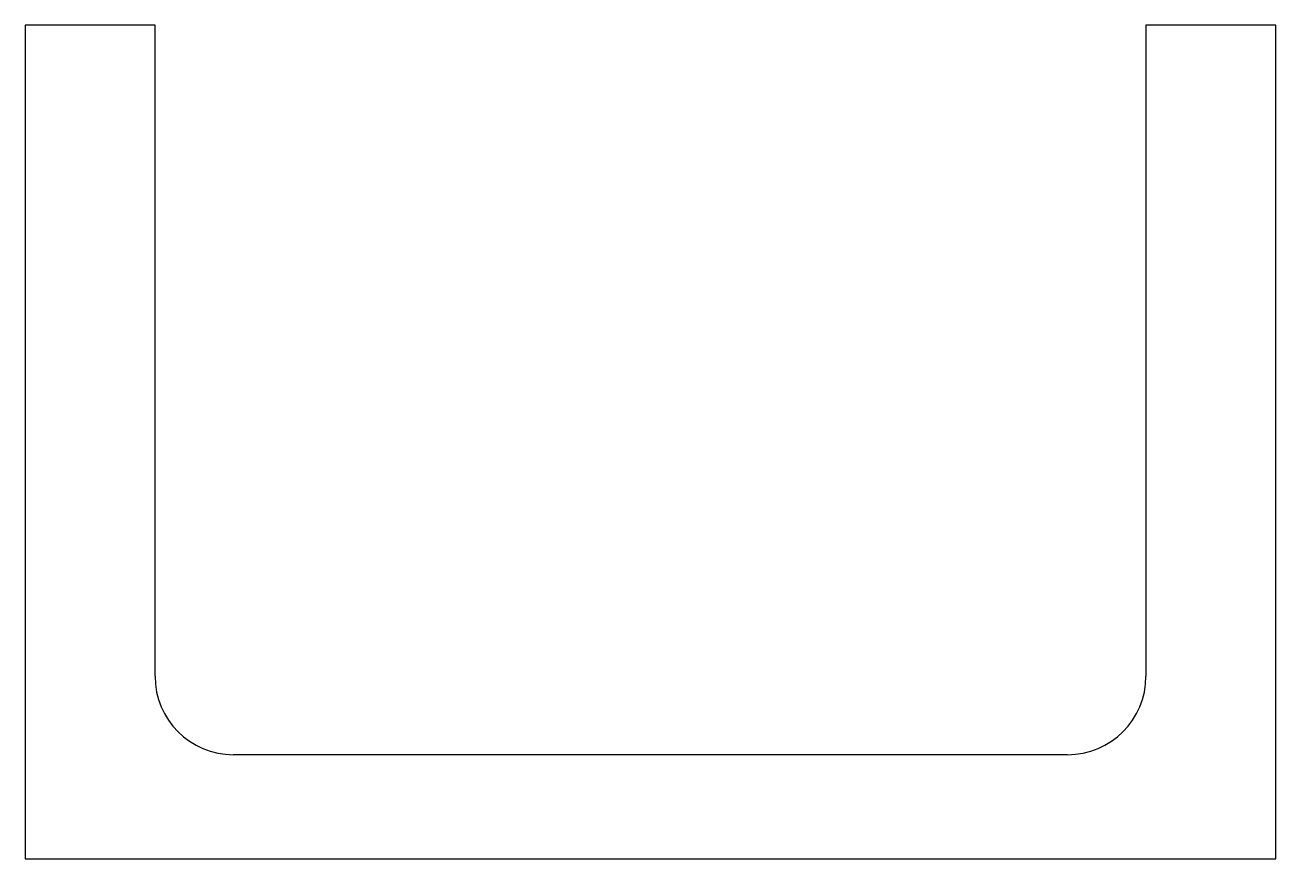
# Model space of a CAD drawing. Header units: inches. Extents: x -36.7 to 39.5, y -0.2 to 50.6.
import ezdxf

# ---------------------------------------------------------------- set-up
doc = ezdxf.new("R2010")
doc.units = ezdxf.units.IN
doc.header["$MEASUREMENT"] = 0

msp = doc.modelspace()

# ---------------------------------------------------------------- linework, layer by layer
at = {"color": 7}
for p, q in [((-28.733, 50.574), (-36.653, 50.574)), ((-36.653, 50.574), (-36.653, -0.226)), ((-28.733, 10.904), (-28.733, 50.574)), ((39.547, 50.574), (31.627, 50.574)), ((31.627, 50.574), (31.627, 10.904)), ((39.547, -0.226), (39.547, 50.574)), ((26.847, 6.124), (-23.953, 6.124)), ((-36.653, -0.226), (39.547, -0.226))]:
    msp.add_line(p, q, dxfattribs=at)
for centre, start, end in [((-23.953, 10.904), 180, 270), ((26.847, 10.904), 270, 360)]:
    msp.add_arc(centre, 4.78, start, end, dxfattribs=at)

doc.saveas('drawing.dxf')
